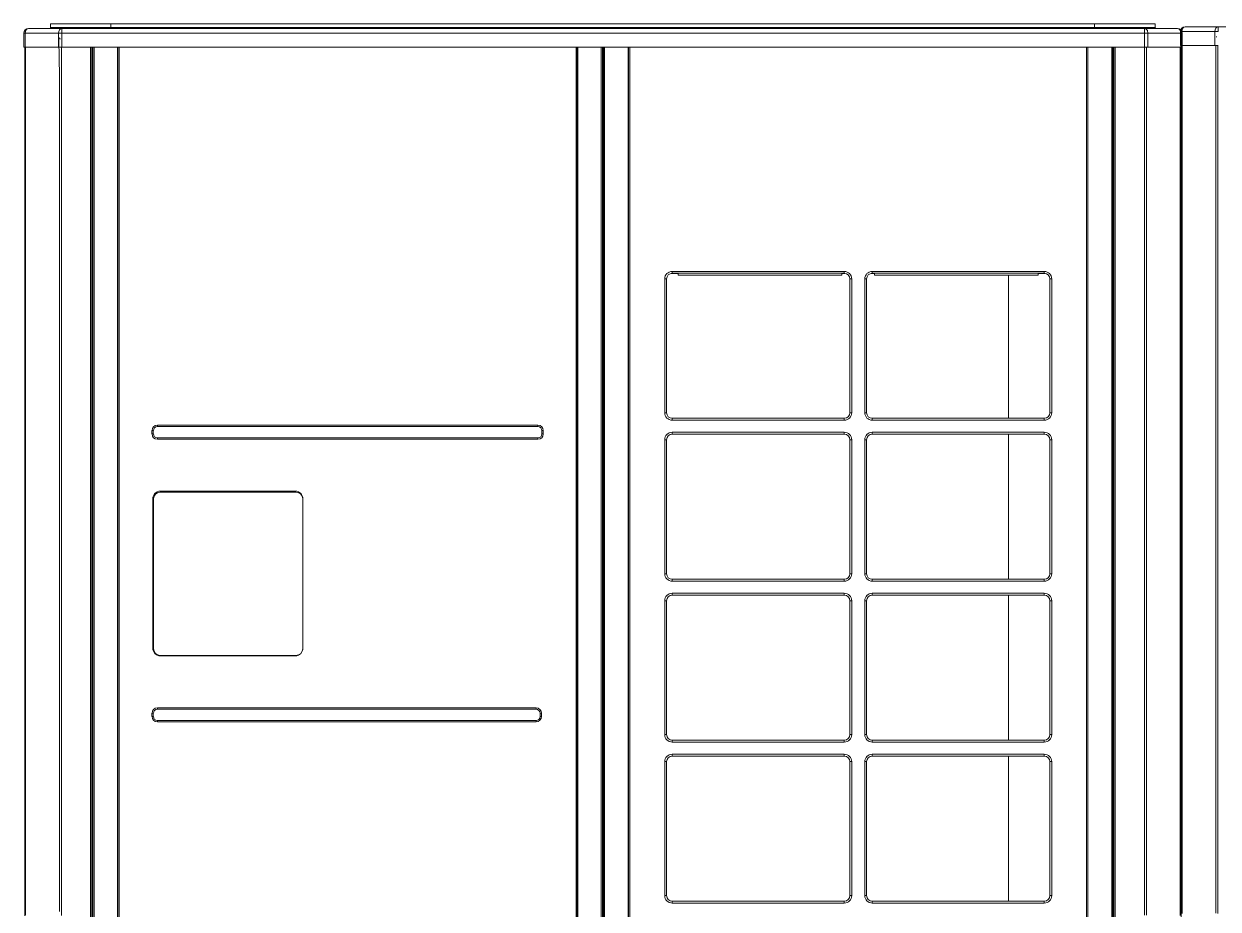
# Model space of a CAD drawing. Header units: millimetres. Extents: x 10547 to 11305, y 9897 to 10391.
# Drawn here: x 10941.27 to 10950.81, y 10156.05 to 10163.13 of the extents above; entities that cross this region are included whole.
import ezdxf

# ---------------------------------------------------------------- set-up
doc = ezdxf.new("R2010")
doc.units = ezdxf.units.MM
doc.layers.add('EHP', color=1, linetype='Continuous')
doc.layers.add('LG-AIRCON', color=240, linetype='Continuous')

# ---------------------------------------------------------------- blocks, each defined once
blk = doc.blocks.new('NEWUXA-1')
at = {"layer": 'LG-AIRCON', "color": 0, "linetype": 'Continuous', "lineweight": 13}
for p, q in [((-465.7, 1741.7), (-464.2, 1741.7)), ((-465.7, 1726.7), (-465.7, 1741.7)), ((-465.7, 1741.7), (-465.7, 1741.7)), ((-465.7, 1741.7), (-465.7, 1741.1)), ((-428.8, 1741.7), (-464.2, 1741.7)), ((-464.2, 1741.7), (-464.2, 1726.7)), ((-460.7, 1746.7), (-425.2, 1746.7)), ((-460.7, 1746.7), (-460.7, 1746.7)), ((-425.2, 1741.7), (-428.8, 1741.7)), ((-428.8, 1726.7), (-428.8, 1741.7)), ((-425.2, 1746.7), (-425.2, 1741.7)), ((-425.2, 1746.7), (426.3, 1746.7)), ((-465.7, 1729.3), (-465.7, 1726.7)), ((-464.2, 1726.7), (-465.7, 1726.7)), ((-465.7, 1726.7), (-465.7, 1726.7)), ((-464.9, 1726.7), (-464.9, 3.3)), ((-464.2, 1726.7), (-428.8, 1726.7)), ((-425.2, 1726.7), (-428.8, 1726.7))]:
    blk.add_line(p, q, dxfattribs=at)
for points in [[(-427.2, 1736), (-427.2, 1736), (-427.2, 1736), (-427.2, 1736), (-427.2, 1736), (-427.2, 1736), (-427.2, 1736), (-427.2, 1736), (-427.1, 1736), (-427.1, 1736), (-427.1, 1736), (-427.1, 1736), (-427.1, 1736), (-427.1, 1736), (-427.1, 1736), (-427.1, 1736), (-427, 1736), (-427, 1736), (-427, 1736), (-427, 1735.9), (-427, 1735.9), (-427, 1735.9), (-427, 1735.9), (-426.9, 1735.9), (-426.9, 1735.9), (-426.9, 1735.9), (-426.9, 1735.9), (-426.9, 1735.9), (-426.9, 1735.9), (-426.9, 1735.9), (-426.8, 1735.9), (-426.8, 1735.9), (-426.8, 1735.9), (-426.8, 1735.9), (-426.8, 1735.9), (-426.8, 1735.9), (-426.8, 1735.9), (-426.7, 1735.9), (-426.7, 1735.9), (-426.7, 1735.9), (-426.7, 1735.9), (-426.7, 1735.9), (-426.7, 1735.9), (-426.7, 1735.9), (-426.6, 1735.9), (-426.6, 1735.9), (-426.6, 1735.9), (-426.6, 1735.9), (-426.6, 1735.9), (-426.6, 1735.9), (-426.6, 1735.9)], [(-464.9, 796), (-464.9, 830.5), (-464.9, 864.9), (-464.9, 899.4), (-464.9, 933.8), (-464.9, 968.3), (-464.9, 1002.8), (-464.9, 1037.2), (-464.9, 1071.7), (-464.9, 1106.2), (-464.9, 1140.6), (-464.9, 1175.1), (-464.9, 1209.6), (-464.9, 1244), (-464.9, 1278.5), (-464.9, 1313), (-464.9, 1347.4), (-464.9, 1381.9), (-464.9, 1416.4), (-464.9, 1450.8), (-464.9, 1485.3), (-464.9, 1519.7), (-464.9, 1554.2), (-464.9, 1588.7), (-464.9, 1623.1), (-464.9, 1657.6), (-464.9, 1692.1), (-464.9, 1726.7)], [(-464, 1726.5), (-464, 1692.3), (-464, 1657.8), (-464, 1623.3), (-464, 1588.9), (-464, 1554.4), (-464, 1519.9), (-464, 1485.5), (-464, 1451), (-464, 1416.5), (-464, 1382.1), (-464, 1347.6), (-464, 1313.1), (-464, 1278.7), (-464, 1244.2), (-464, 1209.7), (-464, 1175.3), (-464, 1140.8), (-464, 1106.3), (-464, 1071.8), (-464, 1037.4), (-464, 1002.9), (-464, 968.4), (-464, 934), (-464, 899.5), (-464, 865), (-464, 830.6), (-464, 796.1)], [(-427.7, 796.4), (-427.7, 830.9), (-427.7, 865.4), (-427.7, 899.8), (-427.7, 934.3), (-427.7, 968.8), (-427.7, 1003.3), (-427.7, 1037.8), (-427.7, 1072.2), (-427.7, 1106.7), (-427.7, 1141.2), (-427.7, 1175.7), (-427.7, 1210.2), (-427.7, 1244.7), (-427.7, 1279.1), (-427.7, 1313.6), (-427.7, 1348.1), (-427.7, 1382.6), (-427.7, 1417.1), (-427.7, 1451.6), (-427.7, 1486), (-427.7, 1520.5), (-427.7, 1555), (-427.7, 1589.5), (-427.7, 1624), (-427.7, 1658.4), (-427.7, 1687.6), (-427.8, 1727.2)], [(-425.5, 1726.7), (-425.6, 1692.3), (-425.6, 1657.8), (-425.6, 1623.4), (-425.6, 1588.9), (-425.6, 1554.4), (-425.6, 1520), (-425.6, 1485.5), (-425.6, 1451), (-425.6, 1416.6), (-425.6, 1382.1), (-425.6, 1347.6), (-425.6, 1313.1), (-425.6, 1278.7), (-425.6, 1244.2), (-425.6, 1209.7), (-425.6, 1175.3), (-425.6, 1140.8), (-425.6, 1106.3), (-425.6, 1071.9), (-425.6, 1037.4), (-425.6, 1002.9), (-425.6, 968.4), (-425.6, 934), (-425.6, 899.5), (-425.6, 865), (-425.6, 830.6), (-425.6, 796.1)]]:
    blk.add_lwpolyline(points, dxfattribs=at)
blk.add_arc((-460.7, 1741.7), 5, 90, 180, dxfattribs=at)
blk.add_arc((-460.7, 1741.7), 5, 90, 180, dxfattribs=at)
for centre in [(-460.7, 1741.7), (-425.2, 1741.7)]:
    blk.add_ellipse(centre, major_axis=(0, -5), ratio=0.707107, start_param=3.141593, end_param=4.712389, dxfattribs=at)
blk = doc.blocks.new('NEWUXB-1')
at = {"layer": 'LG-AIRCON', "color": 0, "linetype": 'Continuous', "lineweight": 13}
for p, q in [((-615.9, 1744.9), (-580.2, 1744.9)), ((-592.5, 1749.9), (-592.5, 1745.9)), ((-527.5, 1749.9), (-592.5, 1749.9)), ((-592.5, 1745.9), (-527.5, 1745.9)), ((-580.2, 1744.9), (580.9, 1744.9)), ((-580.2, 1739.9), (-580.2, 1744.9)), ((-543.7, 1745), (-543.7, 1744.9)), ((-543, 1745.7), (-539.5, 1745.7)), ((-541.3, 1745), (-541.3, 1744.9)), ((-539.5, 1744.9), (-539.5, 1745.7)), ((-539.5, 1745.7), (-539.5, 1745.7)), ((-538.5, 1745.7), (-538.5, 1744.9)), ((-538.5, 1745.7), (-538.5, 1745.7)), ((-535.1, 1745.7), (-538.5, 1745.7)), ((-536.7, 1745), (-536.7, 1744.9)), ((-534.4, 1745), (-534.4, 1744.9)), ((-534, 1745.9), (-534, 1745.9)), ((-527.5, 1749.9), (-527.5, 1745.9)), ((527.2, 1749.9), (-527.5, 1749.9)), ((-527.5, 1745.9), (527.2, 1745.9)), ((-4.5, 1745), (-4.5, 1744.9)), ((-3.8, 1745.7), (-0.4, 1745.7)), ((-2.2, 1745), (-2.2, 1744.9)), ((-0.4, 1744.9), (-0.4, 1745.7)), ((-0.4, 1745.7), (-0.4, 1745.7)), ((0.6, 1745.7), (0.6, 1744.9)), ((0.6, 1745.7), (0.6, 1745.7)), ((4, 1745.7), (0.6, 1745.7)), ((2.4, 1745), (2.4, 1744.9)), ((4.7, 1745), (4.7, 1744.9)), ((527.2, 1749.9), (527.2, 1745.9)), ((592.2, 1749.9), (527.2, 1749.9)), ((527.2, 1745.9), (592.2, 1745.9)), ((534.2, 1745.9), (534.2, 1745.9)), ((534.6, 1745), (534.6, 1744.9)), ((535.3, 1745.7), (538.7, 1745.7)), ((536.9, 1745), (536.9, 1744.9)), ((538.7, 1744.9), (538.7, 1745.7)), ((538.7, 1745.7), (538.7, 1745.7)), ((539.7, 1745.7), (539.7, 1744.9)), ((539.7, 1745.7), (539.7, 1745.7)), ((543.2, 1745.7), (539.7, 1745.7)), ((541.5, 1745), (541.5, 1744.9)), ((543.9, 1745), (543.9, 1744.9)), ((580.9, 1739.9), (580.9, 1744.9)), ((580.9, 1744.9), (616.1, 1744.9)), ((592.2, 1749.9), (592.2, 1745.9)), ((-620.9, 1724.9), (-620.9, 1739.9)), ((-620.9, 1739.9), (-619.4, 1739.9)), ((-583.7, 1739.9), (-619.4, 1739.9)), ((-619.4, 1739.9), (-619.4, 1724.9)), ((-583.7, 1724.9), (-583.7, 1739.9)), ((-580.2, 1739.9), (-583.7, 1739.9)), ((-580.2, 1739.9), (-580.2, 1724.9)), ((580.9, 1739.9), (-580.2, 1739.9)), ((584.4, 1739.9), (580.9, 1739.9)), ((580.9, 1724.9), (580.9, 1739.9)), ((619.6, 1739.9), (584.4, 1739.9)), ((584.4, 1739.9), (584.4, 1724.9)), ((621.1, 1739.9), (619.6, 1739.9)), ((619.6, 1724.9), (619.6, 1739.9)), ((621.1, 1739.9), (621.1, 1724.9)), ((-619.4, 1724.9), (-620.9, 1724.9)), ((-619.4, 1724.9), (-583.7, 1724.9)), ((-580.2, 1724.9), (-583.7, 1724.9)), ((-580.2, 1724.9), (580.9, 1724.9)), ((-549.5, 1.1), (-549.5, 1724.9)), ((-548, 1724.9), (-548, 1.6)), ((-547.5, 1724.9), (-547.5, 1647.1)), ((-547, 93.3), (-547, 1724.9)), ((-545.7, 1724.9), (-545.7, 93.3)), ((-520.5, 93.3), (-520.5, 1724.9)), ((-520, 93.3), (-520, 1724.9)), ((-518.7, 1724.9), (-518.7, 93.3)), ((-28.8, 93.3), (-28.8, 1724.9)), ((-27.5, 1724.9), (-27.5, 93.3)), ((-27, 1724.9), (-27, 93.3)), ((-1.8, 93.3), (-1.8, 1724.9)), ((-0.5, 1724.9), (-0.5, 93.3)), ((0, 1507), (0, 1724.9)), ((0.5, 93), (0.5, 1724.9)), ((1.8, 1724.9), (1.8, 93)), ((27, 93), (27, 1724.9)), ((27.5, 93), (27.5, 1724.9)), ((28.8, 1724.9), (28.8, 93)), ((518.7, 93), (518.7, 1724.9)), ((520, 1724.9), (520, 93)), ((545.7, 93), (545.7, 1724.9)), ((547, 1724.9), (547, 93)), ((547.5, 1647.6), (547.5, 1724.9)), ((548, 1.6), (548, 1724.9)), ((549.5, 1724.9), (549.5, 1.6)), ((584.4, 1724.9), (580.9, 1724.9)), ((584.4, 1724.9), (619.6, 1724.9)), ((621.1, 1724.9), (619.6, 1724.9)), ((621, 1724.9), (621, 1485.5)), ((-548, 1647.1), (-547.5, 1647.1)), ((-547, 1647.1), (-547.5, 1647.1)), ((547, 1647.6), (547.5, 1647.6)), ((548, 1647.6), (547.5, 1647.6)), ((-548, 1617.1), (-547.5, 1617.1)), ((-547.5, 1617.1), (-547, 1617.1)), ((-547.5, 1617.1), (-547.5, 1463.1)), ((547.5, 1617.6), (547, 1617.6)), ((547.5, 1617.6), (548, 1617.6)), ((547.5, 1463.6), (547.5, 1617.6)), ((66.3, 1333), (66.3, 1476.5)), ((68.3, 1476.5), (66.3, 1476.5)), ((68.3, 1333), (68.3, 1476.5)), ((80.8, 1482.4), (73.5, 1482.4)), ((74.3, 1484.5), (258.8, 1484.5)), ((74.3, 1484.5), (74.3, 1482.5)), ((74.3, 1482.5), (80.8, 1482.5)), ((256.3, 1482.5), (80.8, 1482.5)), ((80.8, 1482.5), (80.8, 1480.6)), ((80.8, 1480.6), (256.3, 1480.6)), ((259.5, 1482.4), (256.2, 1482.4)), ((256.3, 1482.5), (258.8, 1482.5)), ((256.3, 1482.5), (256.3, 1480.6)), ((258.8, 1484.5), (258.8, 1482.5)), ((266.8, 1476.5), (264.8, 1476.5)), ((264.8, 1476.5), (264.8, 1333)), ((266.8, 1476.5), (266.8, 1333)), ((280.8, 1333), (280.8, 1476.5)), ((282.8, 1476.5), (280.8, 1476.5)), ((282.8, 1333), (282.8, 1476.5)), ((291.2, 1482.4), (288, 1482.4)), ((288.8, 1484.5), (473.3, 1484.5)), ((288.8, 1484.5), (288.8, 1482.5)), ((288.8, 1482.5), (291.2, 1482.5)), ((466.8, 1482.5), (291.2, 1482.5)), ((291.2, 1482.5), (291.2, 1480.6)), ((291.2, 1480.6), (466.8, 1480.6)), ((434.8, 1480.6), (434.8, 1326.9)), ((466.8, 1482.5), (473.3, 1482.5)), ((466.8, 1482.5), (466.8, 1480.6)), ((474, 1482.4), (466.8, 1482.4)), ((466.8, 1482.4), (474.3, 1482.4)), ((473.3, 1484.5), (473.3, 1482.5)), ((481.3, 1476.5), (479.3, 1476.5)), ((479.3, 1476.5), (479.3, 1333)), ((481.3, 1476.5), (481.3, 1333)), ((-547.5, 1432.1), (-547.5, 412.1)), ((547.5, 293.6), (547.5, 1432.6)), ((68.3, 1333), (66.3, 1333)), ((266.8, 1333), (264.8, 1333)), ((282.8, 1333), (280.8, 1333)), ((481.3, 1333), (479.3, 1333)), ((-477.7, 1319.6), (-69.7, 1319.6)), ((-477.7, 1318.1), (-477.7, 1319.6)), ((-69.7, 1318.1), (-69.7, 1319.6)), ((74.3, 1327), (74.3, 1325)), ((258.8, 1327), (74.3, 1327)), ((258.8, 1325), (74.3, 1325)), ((258.8, 1327), (258.8, 1325)), ((288.8, 1327), (288.8, 1325)), ((473.3, 1327), (288.8, 1327)), ((473.3, 1325), (288.8, 1325)), ((473.3, 1327), (473.3, 1325)), ((-483.6, 1310.3), (-483.6, 1313.8)), ((-483.6, 1313.8), (-482.1, 1313.8)), ((-483.6, 1310.3), (-482.1, 1310.3)), ((-482.1, 1313.8), (-482.1, 1310.3)), ((-69.7, 1318.1), (-477.7, 1318.1)), ((-65.4, 1313.8), (-63.9, 1313.8)), ((-65.4, 1310.3), (-65.4, 1313.8)), ((-65.4, 1310.3), (-63.9, 1310.3)), ((-63.9, 1313.8), (-63.9, 1310.3)), ((74.3, 1312), (258.8, 1312)), ((74.3, 1312), (74.3, 1310)), ((74.3, 1310), (258.8, 1310)), ((258.8, 1312), (258.8, 1310)), ((288.8, 1312), (473.3, 1312)), ((288.8, 1312), (288.8, 1310)), ((288.8, 1310), (473.3, 1310)), ((434.8, 1309.9), (434.8, 1154.4)), ((473.3, 1312), (473.3, 1310)), ((-477.7, 1306), (-69.7, 1306)), ((-477.7, 1304.5), (-477.7, 1306)), ((-69.7, 1304.5), (-477.7, 1304.5)), ((-69.7, 1304.5), (-69.7, 1306)), ((66.3, 1160.4), (66.3, 1304)), ((68.3, 1304), (66.3, 1304)), ((68.3, 1160.4), (68.3, 1304)), ((266.8, 1304), (264.8, 1304)), ((264.8, 1304), (264.8, 1160.4)), ((266.8, 1304), (266.8, 1160.4)), ((280.8, 1160.4), (280.8, 1304)), ((282.8, 1304), (280.8, 1304)), ((282.8, 1160.4), (282.8, 1304)), ((481.3, 1304), (479.3, 1304)), ((479.3, 1304), (479.3, 1160.4)), ((481.3, 1304), (481.3, 1160.4)), ((-329.7, 1248.9), (-474.7, 1248.9)), ((-474.7, 1247.8), (-329.1, 1247.8)), ((-455.4, 1248.3), (-455.4, 1248.9)), ((-455.4, 1247.8), (-455.4, 1248.3)), ((-455.4, 1248.3), (-348.4, 1248.3)), ((-348.4, 1248.3), (-348.4, 1248.9)), ((-348.4, 1248.3), (-348.4, 1247.8)), ((-482.7, 1240.9), (-482.7, 1080.3)), ((-481.9, 1234.4), (-482.7, 1235.2)), ((-481.9, 1080), (-481.9, 1240.6)), ((-321.9, 1240.6), (-321.9, 1080)), ((-321.7, 1239.2), (-321.9, 1239.2)), ((-321.7, 1235.2), (-321.9, 1235)), ((-321.7, 1080.3), (-321.7, 1240.9)), ((68.3, 1160.4), (66.3, 1160.4)), ((74.3, 1154.4), (74.3, 1152.4)), ((258.8, 1154.4), (74.3, 1154.4)), ((258.8, 1154.4), (258.8, 1152.4)), ((266.8, 1160.4), (264.8, 1160.4)), ((282.8, 1160.4), (280.8, 1160.4)), ((288.8, 1154.4), (288.8, 1152.4)), ((473.3, 1154.4), (288.8, 1154.4)), ((473.3, 1154.4), (473.3, 1152.4)), ((481.3, 1160.4), (479.3, 1160.4)), ((258.8, 1152.4), (74.3, 1152.4)), ((473.3, 1152.4), (288.8, 1152.4)), ((66.3, 987.9), (66.3, 1131.4)), ((68.3, 1131.4), (66.3, 1131.4)), ((68.3, 987.9), (68.3, 1131.4)), ((74.3, 1139.4), (258.8, 1139.4)), ((74.3, 1139.4), (74.3, 1137.4)), ((74.3, 1137.4), (258.8, 1137.4)), ((258.8, 1139.4), (258.8, 1137.4)), ((266.8, 1131.4), (264.8, 1131.4)), ((264.8, 1131.4), (264.8, 987.9)), ((266.8, 1131.4), (266.8, 987.9)), ((280.8, 987.9), (280.8, 1131.4)), ((282.8, 1131.4), (280.8, 1131.4)), ((282.8, 987.9), (282.8, 1131.4)), ((288.8, 1139.4), (473.3, 1139.4)), ((288.8, 1139.4), (288.8, 1137.4)), ((288.8, 1137.4), (473.3, 1137.4)), ((434.8, 1137.4), (434.8, 981.8)), ((473.3, 1139.4), (473.3, 1137.4)), ((481.3, 1131.4), (479.3, 1131.4)), ((479.3, 1131.4), (479.3, 987.9)), ((481.3, 1131.4), (481.3, 987.9)), ((-329.1, 1072.8), (-474.7, 1072.8)), ((-474.7, 1072.3), (-329.7, 1072.3)), ((-477.7, 1016.6), (-71.7, 1016.6)), ((-477.7, 1015.1), (-477.7, 1016.6)), ((-71.7, 1015.1), (-477.7, 1015.1)), ((-71.7, 1015.1), (-71.7, 1016.6)), ((-483.6, 1007.3), (-483.6, 1010.8)), ((-483.6, 1010.8), (-482.1, 1010.8)), ((-483.6, 1007.3), (-482.1, 1007.3)), ((-482.1, 1010.8), (-482.1, 1007.3)), ((-477.7, 1001.5), (-477.7, 1003)), ((-477.7, 1003), (-71.7, 1003)), ((-71.7, 1001.5), (-477.7, 1001.5)), ((-71.7, 1001.5), (-71.7, 1003)), ((-67.4, 1010.8), (-65.9, 1010.8)), ((-67.4, 1007.3), (-67.4, 1010.8)), ((-67.4, 1007.3), (-65.9, 1007.3)), ((-65.9, 1010.8), (-65.9, 1007.3)), ((68.3, 987.9), (66.3, 987.9)), ((266.8, 987.9), (264.8, 987.9)), ((282.8, 987.9), (280.8, 987.9)), ((481.3, 987.9), (479.3, 987.9)), ((258.8, 981.9), (74.3, 981.9)), ((74.3, 981.9), (74.3, 979.9)), ((258.8, 979.9), (74.3, 979.9)), ((258.8, 981.9), (258.8, 979.9)), ((473.3, 981.9), (288.8, 981.9)), ((288.8, 981.9), (288.8, 979.9)), ((473.3, 979.9), (288.8, 979.9)), ((473.3, 981.9), (473.3, 979.9)), ((74.3, 966.9), (258.8, 966.9)), ((74.3, 966.9), (74.3, 964.9)), ((74.3, 964.9), (258.8, 964.9)), ((258.8, 966.9), (258.8, 964.9)), ((288.8, 966.9), (473.3, 966.9)), ((288.8, 966.9), (288.8, 964.9)), ((288.8, 964.9), (473.3, 964.9)), ((434.8, 964.8), (434.8, 809.3)), ((473.3, 966.9), (473.3, 964.9)), ((66.3, 815.3), (66.3, 958.9)), ((68.3, 958.9), (66.3, 958.9)), ((68.3, 815.3), (68.3, 958.9)), ((266.8, 958.9), (264.8, 958.9)), ((264.8, 958.9), (264.8, 815.3)), ((266.8, 958.9), (266.8, 815.3)), ((280.8, 815.3), (280.8, 958.9)), ((282.8, 958.9), (280.8, 958.9)), ((282.8, 815.3), (282.8, 958.9)), ((481.3, 958.9), (479.3, 958.9)), ((479.3, 958.9), (479.3, 815.3)), ((481.3, 958.9), (481.3, 815.3)), ((68.3, 815.3), (66.3, 815.3)), ((74.3, 809.3), (74.3, 807.3)), ((258.8, 809.3), (74.3, 809.3)), ((258.8, 807.3), (74.3, 807.3)), ((258.8, 809.3), (258.8, 807.3)), ((266.8, 815.3), (264.8, 815.3)), ((282.8, 815.3), (280.8, 815.3)), ((288.8, 809.3), (288.8, 807.3)), ((473.3, 809.3), (288.8, 809.3)), ((473.3, 807.3), (288.8, 807.3)), ((473.3, 809.3), (473.3, 807.3)), ((481.3, 815.3), (479.3, 815.3))]:
    blk.add_line(p, q, dxfattribs=at)
for points in [[(-543.6, 1745.2), (-543.6, 1745.2), (-543.7, 1745.2), (-543.7, 1745.2), (-543.7, 1745.2), (-543.7, 1745.2), (-543.7, 1745.2), (-543.8, 1745.2), (-543.8, 1745.2), (-543.8, 1745.2), (-543.8, 1745.2), (-543.8, 1745.2), (-543.9, 1745.2), (-543.9, 1745.2), (-543.9, 1745.2), (-543.9, 1745.2), (-543.9, 1745.2), (-544, 1745.2), (-544, 1745.2), (-544, 1745.2), (-544, 1745.2), (-544.1, 1745.2), (-544.1, 1745.2), (-544.1, 1745.2), (-544.1, 1745.1), (-544.1, 1745.1), (-544.2, 1745.1), (-544.2, 1745.1), (-544.2, 1745.1), (-544.2, 1745.1), (-544.2, 1745.1), (-544.3, 1745.1), (-544.3, 1745.1), (-544.3, 1745.1), (-544.3, 1745.1), (-544.3, 1745.1), (-544.4, 1745.1), (-544.4, 1745), (-544.4, 1745), (-544.4, 1745), (-544.4, 1745), (-544.5, 1745), (-544.5, 1745), (-544.5, 1745), (-544.5, 1745), (-544.6, 1745), (-544.6, 1745), (-544.6, 1744.9), (-544.6, 1744.9), (-544.6, 1744.9), (-544.7, 1744.9)], [(-543.4, 1745.5), (-543.4, 1745.6), (-543.4, 1745.6), (-543.4, 1745.6), (-543.5, 1745.6), (-543.5, 1745.6), (-543.5, 1745.6), (-543.5, 1745.6), (-543.5, 1745.6), (-543.5, 1745.6), (-543.6, 1745.7), (-543.6, 1745.7), (-543.6, 1745.7), (-543.6, 1745.7), (-543.6, 1745.7), (-543.7, 1745.7), (-543.7, 1745.7), (-543.7, 1745.7), (-543.7, 1745.7), (-543.7, 1745.7), (-543.7, 1745.7), (-543.8, 1745.7), (-543.8, 1745.8), (-543.8, 1745.8), (-543.8, 1745.8), (-543.8, 1745.8), (-543.9, 1745.8), (-543.9, 1745.8), (-543.9, 1745.8), (-543.9, 1745.8), (-543.9, 1745.8), (-543.9, 1745.8), (-544, 1745.8), (-544, 1745.8), (-544, 1745.8), (-544, 1745.8), (-544, 1745.8), (-544.1, 1745.8), (-544.1, 1745.8), (-544.1, 1745.8), (-544.1, 1745.8), (-544.1, 1745.8), (-544.2, 1745.8), (-544.2, 1745.8), (-544.2, 1745.8), (-544.2, 1745.8), (-544.2, 1745.8), (-544.2, 1745.8), (-544.3, 1745.8), (-544.3, 1745.8), (-544.3, 1745.8)], [(-543.7, 1745), (-543.7, 1745.1), (-543.6, 1745.2), (-543.6, 1745.3), (-543.6, 1745.4), (-543.5, 1745.4), (-543.5, 1745.5), (-543.4, 1745.5), (-543.4, 1745.5), (-543.3, 1745.6), (-543.3, 1745.6), (-543.2, 1745.6), (-543.2, 1745.6), (-543.1, 1745.6), (-543.1, 1745.7), (-543, 1745.7), (-543, 1745.7), (-542.9, 1745.7), (-542.9, 1745.7), (-542.8, 1745.7), (-542.8, 1745.7), (-542.7, 1745.7), (-542.7, 1745.7), (-542.6, 1745.7), (-542.6, 1745.7), (-542.5, 1745.7), (-542.5, 1745.7), (-542.4, 1745.7), (-542.3, 1745.7), (-542.3, 1745.7), (-542.2, 1745.7), (-542.2, 1745.7), (-542.1, 1745.7), (-542.1, 1745.7), (-542, 1745.7), (-542, 1745.7), (-541.9, 1745.7), (-541.9, 1745.6), (-541.8, 1745.6), (-541.8, 1745.6), (-541.7, 1745.6), (-541.7, 1745.6), (-541.6, 1745.5), (-541.6, 1745.5), (-541.5, 1745.5), (-541.5, 1745.4), (-541.4, 1745.4), (-541.4, 1745.3), (-541.4, 1745.2), (-541.4, 1745.1), (-541.3, 1745)], [(-541.3, 1745), (-541.3, 1745), (-541.3, 1745.1), (-541.3, 1745.1), (-541.3, 1745.2), (-541.3, 1745.2), (-541.3, 1745.2), (-541.2, 1745.3), (-541.2, 1745.3), (-541.2, 1745.3), (-541.1, 1745.4), (-541.1, 1745.4), (-541.1, 1745.4), (-541, 1745.4), (-541, 1745.4), (-541, 1745.5), (-540.9, 1745.5), (-540.9, 1745.5), (-540.9, 1745.5), (-540.8, 1745.5), (-540.8, 1745.5), (-540.7, 1745.6), (-540.7, 1745.6), (-540.7, 1745.6), (-540.6, 1745.6), (-540.6, 1745.6), (-540.5, 1745.6), (-540.5, 1745.6), (-540.4, 1745.6), (-540.4, 1745.6), (-540.4, 1745.6), (-540.3, 1745.6), (-540.3, 1745.6), (-540.2, 1745.7), (-540.2, 1745.7), (-540.2, 1745.7), (-540.1, 1745.7), (-540.1, 1745.7), (-540, 1745.7), (-540, 1745.7), (-540, 1745.7), (-539.9, 1745.7), (-539.9, 1745.7), (-539.8, 1745.7), (-539.8, 1745.7), (-539.7, 1745.7), (-539.7, 1745.7), (-539.7, 1745.7), (-539.6, 1745.7), (-539.6, 1745.7), (-539.5, 1745.7)], [(-538.5, 1745.7), (-538.5, 1745.7), (-538.5, 1745.7), (-538.4, 1745.7), (-538.4, 1745.7), (-538.3, 1745.7), (-538.3, 1745.7), (-538.2, 1745.7), (-538.2, 1745.7), (-538.2, 1745.7), (-538.1, 1745.7), (-538.1, 1745.7), (-538, 1745.7), (-538, 1745.7), (-538, 1745.7), (-537.9, 1745.7), (-537.9, 1745.7), (-537.8, 1745.7), (-537.8, 1745.6), (-537.7, 1745.6), (-537.7, 1745.6), (-537.7, 1745.6), (-537.6, 1745.6), (-537.6, 1745.6), (-537.5, 1745.6), (-537.5, 1745.6), (-537.5, 1745.6), (-537.4, 1745.6), (-537.4, 1745.6), (-537.3, 1745.6), (-537.3, 1745.5), (-537.3, 1745.5), (-537.2, 1745.5), (-537.2, 1745.5), (-537.1, 1745.5), (-537.1, 1745.5), (-537.1, 1745.4), (-537, 1745.4), (-537, 1745.4), (-537, 1745.4), (-536.9, 1745.4), (-536.9, 1745.3), (-536.9, 1745.3), (-536.8, 1745.3), (-536.8, 1745.2), (-536.8, 1745.2), (-536.8, 1745.2), (-536.8, 1745.1), (-536.7, 1745.1), (-536.7, 1745), (-536.7, 1745)], [(-536.7, 1745), (-536.7, 1745.1), (-536.7, 1745.2), (-536.7, 1745.3), (-536.6, 1745.4), (-536.6, 1745.4), (-536.5, 1745.5), (-536.5, 1745.5), (-536.4, 1745.5), (-536.4, 1745.6), (-536.3, 1745.6), (-536.3, 1745.6), (-536.2, 1745.6), (-536.2, 1745.6), (-536.1, 1745.7), (-536.1, 1745.7), (-536, 1745.7), (-536, 1745.7), (-535.9, 1745.7), (-535.9, 1745.7), (-535.8, 1745.7), (-535.8, 1745.7), (-535.7, 1745.7), (-535.7, 1745.7), (-535.6, 1745.7), (-535.6, 1745.7), (-535.5, 1745.7), (-535.5, 1745.7), (-535.4, 1745.7), (-535.4, 1745.7), (-535.3, 1745.7), (-535.3, 1745.7), (-535.2, 1745.7), (-535.2, 1745.7), (-535.1, 1745.7), (-535.1, 1745.7), (-535, 1745.7), (-535, 1745.6), (-534.9, 1745.6), (-534.9, 1745.6), (-534.8, 1745.6), (-534.8, 1745.6), (-534.7, 1745.5), (-534.7, 1745.5), (-534.6, 1745.5), (-534.6, 1745.4), (-534.5, 1745.4), (-534.5, 1745.3), (-534.4, 1745.2), (-534.4, 1745.1), (-534.4, 1745)], [(-534, 1745.9), (-534.1, 1745.9), (-534.1, 1745.9), (-534.1, 1745.9), (-534.1, 1745.9), (-534.1, 1745.9), (-534.2, 1745.9), (-534.2, 1745.9), (-534.2, 1745.9), (-534.2, 1745.9), (-534.2, 1745.9), (-534.3, 1745.9), (-534.3, 1745.9), (-534.3, 1745.9), (-534.3, 1745.9), (-534.3, 1745.9), (-534.3, 1745.9), (-534.4, 1745.9), (-534.4, 1745.9), (-534.4, 1745.9), (-534.4, 1745.9), (-534.4, 1745.9), (-534.5, 1745.9), (-534.5, 1745.9), (-534.5, 1745.8), (-534.5, 1745.8), (-534.5, 1745.8), (-534.5, 1745.8), (-534.6, 1745.8), (-534.6, 1745.8), (-534.6, 1745.8), (-534.6, 1745.8), (-534.6, 1745.8), (-534.7, 1745.8), (-534.7, 1745.8), (-534.7, 1745.8), (-534.7, 1745.8), (-534.7, 1745.8), (-534.7, 1745.8), (-534.8, 1745.8), (-534.8, 1745.8), (-534.8, 1745.8), (-534.8, 1745.7), (-534.8, 1745.7), (-534.8, 1745.7), (-534.9, 1745.7), (-534.9, 1745.7), (-534.9, 1745.7), (-534.9, 1745.7), (-534.9, 1745.7), (-534.9, 1745.7)], [(-4.5, 1745), (-4.5, 1745.1), (-4.5, 1745.2), (-4.5, 1745.3), (-4.4, 1745.4), (-4.4, 1745.4), (-4.3, 1745.5), (-4.3, 1745.5), (-4.2, 1745.5), (-4.2, 1745.6), (-4.1, 1745.6), (-4.1, 1745.6), (-4, 1745.6), (-4, 1745.6), (-3.9, 1745.7), (-3.9, 1745.7), (-3.8, 1745.7), (-3.8, 1745.7), (-3.7, 1745.7), (-3.7, 1745.7), (-3.6, 1745.7), (-3.6, 1745.7), (-3.5, 1745.7), (-3.5, 1745.7), (-3.4, 1745.7), (-3.4, 1745.7), (-3.3, 1745.7), (-3.3, 1745.7), (-3.2, 1745.7), (-3.2, 1745.7), (-3.1, 1745.7), (-3.1, 1745.7), (-3, 1745.7), (-3, 1745.7), (-2.9, 1745.7), (-2.8, 1745.7), (-2.8, 1745.7), (-2.7, 1745.6), (-2.7, 1745.6), (-2.6, 1745.6), (-2.6, 1745.6), (-2.5, 1745.6), (-2.5, 1745.5), (-2.4, 1745.5), (-2.4, 1745.5), (-2.4, 1745.4), (-2.3, 1745.4), (-2.3, 1745.3), (-2.2, 1745.2), (-2.2, 1745.1), (-2.2, 1745)], [(-2.2, 1745), (-2.2, 1745), (-2.2, 1745.1), (-2.2, 1745.1), (-2.2, 1745.2), (-2.2, 1745.2), (-2.1, 1745.2), (-2.1, 1745.3), (-2.1, 1745.3), (-2, 1745.3), (-2, 1745.4), (-2, 1745.4), (-1.9, 1745.4), (-1.9, 1745.4), (-1.9, 1745.4), (-1.8, 1745.5), (-1.8, 1745.5), (-1.8, 1745.5), (-1.7, 1745.5), (-1.7, 1745.5), (-1.6, 1745.5), (-1.6, 1745.6), (-1.6, 1745.6), (-1.5, 1745.6), (-1.5, 1745.6), (-1.4, 1745.6), (-1.4, 1745.6), (-1.4, 1745.6), (-1.3, 1745.6), (-1.3, 1745.6), (-1.2, 1745.6), (-1.2, 1745.6), (-1.1, 1745.6), (-1.1, 1745.7), (-1.1, 1745.7), (-1, 1745.7), (-1, 1745.7), (-0.9, 1745.7), (-0.9, 1745.7), (-0.9, 1745.7), (-0.8, 1745.7), (-0.8, 1745.7), (-0.7, 1745.7), (-0.7, 1745.7), (-0.7, 1745.7), (-0.6, 1745.7), (-0.6, 1745.7), (-0.5, 1745.7), (-0.5, 1745.7), (-0.4, 1745.7), (-0.4, 1745.7)], [(0.6, 1745.7), (0.6, 1745.7), (0.7, 1745.7), (0.7, 1745.7), (0.8, 1745.7), (0.8, 1745.7), (0.8, 1745.7), (0.9, 1745.7), (0.9, 1745.7), (1, 1745.7), (1, 1745.7), (1.1, 1745.7), (1.1, 1745.7), (1.1, 1745.7), (1.2, 1745.7), (1.2, 1745.7), (1.3, 1745.7), (1.3, 1745.7), (1.3, 1745.6), (1.4, 1745.6), (1.4, 1745.6), (1.5, 1745.6), (1.5, 1745.6), (1.6, 1745.6), (1.6, 1745.6), (1.6, 1745.6), (1.7, 1745.6), (1.7, 1745.6), (1.8, 1745.6), (1.8, 1745.6), (1.8, 1745.5), (1.9, 1745.5), (1.9, 1745.5), (2, 1745.5), (2, 1745.5), (2, 1745.5), (2.1, 1745.4), (2.1, 1745.4), (2.1, 1745.4), (2.2, 1745.4), (2.2, 1745.4), (2.2, 1745.3), (2.3, 1745.3), (2.3, 1745.3), (2.3, 1745.2), (2.3, 1745.2), (2.4, 1745.2), (2.4, 1745.1), (2.4, 1745.1), (2.4, 1745), (2.4, 1745)], [(2.4, 1745), (2.4, 1745.1), (2.4, 1745.2), (2.5, 1745.3), (2.5, 1745.4), (2.5, 1745.4), (2.6, 1745.5), (2.6, 1745.5), (2.7, 1745.5), (2.7, 1745.6), (2.8, 1745.6), (2.8, 1745.6), (2.9, 1745.6), (2.9, 1745.6), (3, 1745.7), (3, 1745.7), (3.1, 1745.7), (3.1, 1745.7), (3.2, 1745.7), (3.3, 1745.7), (3.3, 1745.7), (3.4, 1745.7), (3.4, 1745.7), (3.5, 1745.7), (3.5, 1745.7), (3.6, 1745.7), (3.6, 1745.7), (3.7, 1745.7), (3.7, 1745.7), (3.8, 1745.7), (3.8, 1745.7), (3.9, 1745.7), (3.9, 1745.7), (4, 1745.7), (4, 1745.7), (4.1, 1745.7), (4.1, 1745.7), (4.2, 1745.6), (4.2, 1745.6), (4.3, 1745.6), (4.3, 1745.6), (4.4, 1745.6), (4.4, 1745.5), (4.5, 1745.5), (4.5, 1745.5), (4.6, 1745.4), (4.6, 1745.4), (4.7, 1745.3), (4.7, 1745.2), (4.7, 1745.1), (4.7, 1745)], [(5.1, 1745.9), (5.1, 1745.9), (5.1, 1745.9), (5, 1745.9), (5, 1745.9), (5, 1745.9), (5, 1745.9), (5, 1745.9), (4.9, 1745.9), (4.9, 1745.9), (4.9, 1745.9), (4.9, 1745.9), (4.9, 1745.9), (4.8, 1745.9), (4.8, 1745.9), (4.8, 1745.9), (4.8, 1745.9), (4.8, 1745.9), (4.7, 1745.9), (4.7, 1745.9), (4.7, 1745.9), (4.7, 1745.9), (4.7, 1745.9), (4.6, 1745.8), (4.6, 1745.8), (4.6, 1745.8), (4.6, 1745.8), (4.6, 1745.8), (4.5, 1745.8), (4.5, 1745.8), (4.5, 1745.8), (4.5, 1745.8), (4.5, 1745.8), (4.5, 1745.8), (4.4, 1745.8), (4.4, 1745.8), (4.4, 1745.8), (4.4, 1745.8), (4.4, 1745.8), (4.3, 1745.8), (4.3, 1745.7), (4.3, 1745.7), (4.3, 1745.7), (4.3, 1745.7), (4.2, 1745.7), (4.2, 1745.7), (4.2, 1745.7), (4.2, 1745.7), (4.2, 1745.7), (4.2, 1745.7), (4.1, 1745.7)], [(535.2, 1745.6), (535.2, 1745.7), (535.2, 1745.7), (535.2, 1745.7), (535.1, 1745.7), (535.1, 1745.7), (535.1, 1745.7), (535.1, 1745.7), (535.1, 1745.7), (535, 1745.7), (535, 1745.7), (535, 1745.7), (535, 1745.8), (535, 1745.8), (535, 1745.8), (534.9, 1745.8), (534.9, 1745.8), (534.9, 1745.8), (534.9, 1745.8), (534.9, 1745.8), (534.8, 1745.8), (534.8, 1745.8), (534.8, 1745.8), (534.8, 1745.8), (534.8, 1745.8), (534.7, 1745.8), (534.7, 1745.8), (534.7, 1745.8), (534.7, 1745.8), (534.7, 1745.9), (534.6, 1745.9), (534.6, 1745.9), (534.6, 1745.9), (534.6, 1745.9), (534.6, 1745.9), (534.5, 1745.9), (534.5, 1745.9), (534.5, 1745.9), (534.5, 1745.9), (534.5, 1745.9), (534.4, 1745.9), (534.4, 1745.9), (534.4, 1745.9), (534.4, 1745.9), (534.4, 1745.9), (534.3, 1745.9), (534.3, 1745.9), (534.3, 1745.9), (534.3, 1745.9), (534.3, 1745.9), (534.2, 1745.9)], [(534.6, 1745), (534.6, 1745.1), (534.6, 1745.2), (534.7, 1745.3), (534.7, 1745.4), (534.8, 1745.4), (534.8, 1745.5), (534.9, 1745.5), (534.9, 1745.5), (535, 1745.6), (535, 1745.6), (535.1, 1745.6), (535.1, 1745.6), (535.2, 1745.6), (535.2, 1745.7), (535.3, 1745.7), (535.3, 1745.7), (535.4, 1745.7), (535.4, 1745.7), (535.5, 1745.7), (535.5, 1745.7), (535.6, 1745.7), (535.6, 1745.7), (535.7, 1745.7), (535.7, 1745.7), (535.8, 1745.7), (535.8, 1745.7), (535.9, 1745.7), (535.9, 1745.7), (536, 1745.7), (536, 1745.7), (536.1, 1745.7), (536.1, 1745.7), (536.2, 1745.7), (536.2, 1745.7), (536.3, 1745.7), (536.3, 1745.7), (536.4, 1745.6), (536.4, 1745.6), (536.5, 1745.6), (536.5, 1745.6), (536.6, 1745.6), (536.6, 1745.5), (536.7, 1745.5), (536.7, 1745.5), (536.8, 1745.4), (536.8, 1745.4), (536.9, 1745.3), (536.9, 1745.2), (536.9, 1745.1), (536.9, 1745)], [(536.9, 1745), (536.9, 1745), (536.9, 1745.1), (537, 1745.1), (537, 1745.2), (537, 1745.2), (537, 1745.2), (537, 1745.3), (537.1, 1745.3), (537.1, 1745.3), (537.1, 1745.4), (537.2, 1745.4), (537.2, 1745.4), (537.2, 1745.4), (537.3, 1745.4), (537.3, 1745.5), (537.3, 1745.5), (537.4, 1745.5), (537.4, 1745.5), (537.5, 1745.5), (537.5, 1745.5), (537.5, 1745.6), (537.6, 1745.6), (537.6, 1745.6), (537.7, 1745.6), (537.7, 1745.6), (537.7, 1745.6), (537.8, 1745.6), (537.8, 1745.6), (537.9, 1745.6), (537.9, 1745.6), (538, 1745.6), (538, 1745.6), (538, 1745.7), (538.1, 1745.7), (538.1, 1745.7), (538.2, 1745.7), (538.2, 1745.7), (538.2, 1745.7), (538.3, 1745.7), (538.3, 1745.7), (538.4, 1745.7), (538.4, 1745.7), (538.4, 1745.7), (538.5, 1745.7), (538.5, 1745.7), (538.6, 1745.7), (538.6, 1745.7), (538.7, 1745.7), (538.7, 1745.7), (538.7, 1745.7)], [(539.7, 1745.7), (539.8, 1745.7), (539.8, 1745.7), (539.9, 1745.7), (539.9, 1745.7), (539.9, 1745.7), (540, 1745.7), (540, 1745.7), (540.1, 1745.7), (540.1, 1745.7), (540.2, 1745.7), (540.2, 1745.7), (540.2, 1745.7), (540.3, 1745.7), (540.3, 1745.7), (540.4, 1745.7), (540.4, 1745.7), (540.4, 1745.7), (540.5, 1745.6), (540.5, 1745.6), (540.6, 1745.6), (540.6, 1745.6), (540.7, 1745.6), (540.7, 1745.6), (540.7, 1745.6), (540.8, 1745.6), (540.8, 1745.6), (540.9, 1745.6), (540.9, 1745.6), (540.9, 1745.6), (541, 1745.5), (541, 1745.5), (541.1, 1745.5), (541.1, 1745.5), (541.1, 1745.5), (541.2, 1745.5), (541.2, 1745.4), (541.2, 1745.4), (541.3, 1745.4), (541.3, 1745.4), (541.4, 1745.4), (541.4, 1745.3), (541.4, 1745.3), (541.4, 1745.3), (541.5, 1745.2), (541.5, 1745.2), (541.5, 1745.2), (541.5, 1745.1), (541.5, 1745.1), (541.5, 1745), (541.5, 1745)], [(541.5, 1745), (541.6, 1745.1), (541.6, 1745.2), (541.6, 1745.3), (541.6, 1745.4), (541.7, 1745.4), (541.7, 1745.5), (541.8, 1745.5), (541.8, 1745.5), (541.9, 1745.6), (541.9, 1745.6), (542, 1745.6), (542, 1745.6), (542.1, 1745.6), (542.1, 1745.7), (542.2, 1745.7), (542.2, 1745.7), (542.3, 1745.7), (542.3, 1745.7), (542.4, 1745.7), (542.4, 1745.7), (542.5, 1745.7), (542.5, 1745.7), (542.6, 1745.7), (542.7, 1745.7), (542.7, 1745.7), (542.8, 1745.7), (542.8, 1745.7), (542.9, 1745.7), (542.9, 1745.7), (543, 1745.7), (543, 1745.7), (543.1, 1745.7), (543.1, 1745.7), (543.2, 1745.7), (543.2, 1745.7), (543.3, 1745.7), (543.3, 1745.6), (543.4, 1745.6), (543.4, 1745.6), (543.5, 1745.6), (543.5, 1745.6), (543.6, 1745.5), (543.6, 1745.5), (543.7, 1745.5), (543.7, 1745.4), (543.8, 1745.4), (543.8, 1745.3), (543.8, 1745.2), (543.9, 1745.1), (543.9, 1745)], [(-583.6, 1735.7), (-583.6, 1735.7), (-583.5, 1735.6), (-583.5, 1735.5), (-583.5, 1735.5), (-583.5, 1735.4), (-583.5, 1735.4), (-583.5, 1735.3), (-583.4, 1735.2), (-583.4, 1735.2), (-583.4, 1735.1), (-583.4, 1735.1), (-583.4, 1735), (-583.3, 1734.9), (-583.3, 1734.9), (-583.3, 1734.8), (-583.2, 1734.8), (-583.2, 1734.7), (-583.2, 1734.7), (-583.2, 1734.6), (-583.1, 1734.6), (-583.1, 1734.5), (-583.1, 1734.5), (-583, 1734.4), (-583, 1734.4), (-583, 1734.3), (-582.9, 1734.3), (-582.9, 1734.2), (-582.8, 1734.2), (-582.8, 1734.1), (-582.7, 1734.1), (-582.7, 1734.1), (-582.7, 1734), (-582.6, 1734), (-582.6, 1734), (-582.5, 1733.9), (-582.5, 1733.9), (-582.4, 1733.9), (-582.4, 1733.8), (-582.3, 1733.8), (-582.2, 1733.8), (-582.2, 1733.8), (-582.1, 1733.8), (-582.1, 1733.7), (-582, 1733.7), (-582, 1733.7), (-581.9, 1733.7), (-581.8, 1733.7), (-581.8, 1733.7), (-581.7, 1733.7), (-581.7, 1733.7)], [(-582.8, 798.2), (-582.8, 832.9), (-582.8, 867.5), (-582.8, 902.2), (-582.8, 936.8), (-582.8, 971.5), (-582.8, 1006.1), (-582.8, 1040.8), (-582.8, 1075.5), (-582.8, 1110.1), (-582.8, 1144.8), (-582.8, 1179.4), (-582.8, 1214.1), (-582.8, 1248.7), (-582.8, 1283.4), (-582.8, 1318.1), (-582.8, 1352.7), (-582.8, 1387.4), (-582.8, 1422), (-582.8, 1456.7), (-582.8, 1491.3), (-582.8, 1526), (-582.8, 1560.7), (-582.8, 1595.3), (-582.8, 1630), (-582.8, 1664.6), (-582.8, 1694), (-583.4, 1733.2)], [(-620, 793.6), (-620, 828.1), (-620, 862.6), (-620, 897), (-620, 931.5), (-620, 965.9), (-620, 1000.4), (-620, 1034.8), (-620, 1069.3), (-620, 1103.8), (-620, 1138.2), (-620, 1172.7), (-620, 1207.1), (-620, 1241.6), (-620, 1276.1), (-620, 1310.5), (-620, 1345), (-620, 1379.4), (-620, 1413.9), (-620, 1448.3), (-620, 1482.8), (-620, 1517.3), (-620, 1551.7), (-620, 1586.2), (-620, 1620.6), (-620, 1655.1), (-620, 1689.6), (-620, 1724.2)], [(-619.1, 1724.9), (-619.1, 1690.6), (-619.1, 1656.2), (-619.1, 1621.7), (-619.1, 1587.2), (-619.1, 1552.7), (-619.1, 1518.2), (-619.1, 1483.8), (-619.1, 1449.3), (-619.1, 1414.8), (-619.1, 1380.3), (-619.1, 1345.8), (-619.1, 1311.4), (-619.1, 1276.9), (-619.1, 1242.4), (-619.1, 1207.9), (-619.1, 1173.4), (-619.1, 1139), (-619.1, 1104.5), (-619.1, 1070), (-619.1, 1035.5), (-619.1, 1001), (-619.1, 966.6), (-619.1, 932.1), (-619.1, 897.6), (-619.1, 863.1), (-619.1, 828.6), (-619.1, 794.2)], [(-580.6, 1724.9), (-580.7, 1690.5), (-580.7, 1656), (-580.7, 1621.6), (-580.7, 1587.1), (-580.7, 1552.6), (-580.7, 1518.1), (-580.7, 1483.6), (-580.7, 1449.2), (-580.7, 1414.7), (-580.7, 1380.2), (-580.7, 1345.7), (-580.7, 1311.3), (-580.7, 1276.8), (-580.7, 1242.3), (-580.7, 1207.8), (-580.7, 1173.3), (-580.7, 1138.9), (-580.7, 1104.4), (-580.7, 1069.9), (-580.7, 1035.4), (-580.7, 1001), (-580.7, 966.5), (-580.7, 932), (-580.7, 897.5), (-580.7, 863), (-580.7, 828.6), (-580.7, 794.1)], [(580.7, 794.3), (580.7, 828.7), (580.7, 863.2), (580.7, 897.6), (580.7, 932.1), (580.7, 966.6), (580.7, 1001), (580.7, 1035.5), (580.7, 1070), (580.7, 1104.4), (580.7, 1138.9), (580.7, 1173.3), (580.7, 1207.8), (580.7, 1242.3), (580.7, 1276.7), (580.7, 1311.2), (580.7, 1345.7), (580.7, 1380.1), (580.7, 1414.6), (580.7, 1449.1), (580.7, 1483.5), (580.7, 1518), (580.7, 1552.4), (580.7, 1586.9), (580.7, 1621.4), (580.7, 1655.8), (580.7, 1690.3), (580.7, 1724.9)], [(582.9, 1724.9), (582.8, 1690.6), (582.8, 1656.2), (582.8, 1621.7), (582.8, 1587.2), (582.8, 1552.8), (582.8, 1518.3), (582.8, 1483.8), (582.8, 1449.4), (582.8, 1414.9), (582.8, 1380.4), (582.8, 1345.9), (582.8, 1311.5), (582.8, 1277), (582.8, 1242.5), (582.8, 1208.1), (582.8, 1173.6), (582.8, 1139.1), (582.8, 1104.6), (582.8, 1070.2), (582.8, 1035.7), (582.8, 1001.2), (582.8, 966.8), (582.8, 932.3), (582.8, 897.8), (582.8, 863.4), (582.8, 828.9), (582.8, 794.4)], [(619.1, 794.1), (619.1, 828.5), (619.1, 863), (619.1, 897.4), (619.1, 931.9), (619.1, 966.3), (619.1, 1000.8), (619.1, 1035.3), (619.1, 1069.7), (619.1, 1104.2), (619.1, 1138.6), (619.1, 1173.1), (619.1, 1207.5), (619.1, 1242), (619.1, 1276.4), (619.1, 1310.9), (619.1, 1345.3), (619.1, 1379.8), (619.1, 1414.3), (619.1, 1448.7), (619.1, 1483.2), (619.1, 1517.6), (619.1, 1552.1), (619.1, 1586.5), (619.1, 1621), (619.1, 1655.4), (619.1, 1685), (619.1, 1724.2)], [(620, 1724.2), (620, 1689.9), (620, 1655.4), (620, 1621), (620, 1586.5), (620, 1552.1), (620, 1517.6), (620, 1483.1), (620, 1448.7), (620, 1414.2), (620, 1379.8), (620, 1345.3), (620, 1310.9), (620, 1276.4), (620, 1242), (620, 1207.5), (620, 1173.1), (620, 1138.6), (620, 1104.1), (620, 1069.7), (620, 1035.2), (620, 1000.8), (620, 966.3), (620, 931.9), (620, 897.4), (620, 863), (620, 828.5), (620, 794.1)], [(-547.2, 1634.3), (-547.2, 1634.3), (-547.2, 1634.3), (-547.3, 1634.3), (-547.3, 1634.3), (-547.3, 1634.3), (-547.3, 1634.3), (-547.3, 1634.3), (-547.4, 1634.3), (-547.4, 1634.3), (-547.4, 1634.3), (-547.4, 1634.3), (-547.4, 1634.3), (-547.5, 1634.3), (-547.5, 1634.3), (-547.5, 1634.3), (-547.5, 1634.3), (-547.5, 1634.3), (-547.6, 1634.3), (-547.6, 1634.3), (-547.6, 1634.3), (-547.6, 1634.3), (-547.6, 1634.3), (-547.7, 1634.3), (-547.7, 1634.3), (-547.7, 1634.3), (-547.7, 1634.3), (-547.7, 1634.3), (-547.8, 1634.3), (-547.8, 1634.3), (-547.8, 1634.3), (-547.8, 1634.3), (-547.9, 1634.4), (-547.9, 1634.4), (-547.9, 1634.4), (-547.9, 1634.4), (-547.9, 1634.4), (-548, 1634.4), (-548, 1634.4), (-548, 1634.4), (-548, 1634.4), (-548, 1634.4), (-548.1, 1634.4), (-548.1, 1634.4), (-548.1, 1634.4), (-548.1, 1634.4), (-548.1, 1634.4), (-548.2, 1634.4), (-548.2, 1634.4), (-548.2, 1634.4), (-548.2, 1634.4)], [(548.2, 1634.4), (548.2, 1634.4), (548.2, 1634.4), (548.1, 1634.4), (548.1, 1634.4), (548.1, 1634.4), (548.1, 1634.4), (548.1, 1634.4), (548, 1634.4), (548, 1634.4), (548, 1634.4), (548, 1634.4), (548, 1634.4), (547.9, 1634.4), (547.9, 1634.4), (547.9, 1634.4), (547.9, 1634.4), (547.9, 1634.4), (547.8, 1634.4), (547.8, 1634.3), (547.8, 1634.3), (547.8, 1634.3), (547.8, 1634.3), (547.7, 1634.3), (547.7, 1634.3), (547.7, 1634.3), (547.7, 1634.3), (547.7, 1634.3), (547.6, 1634.3), (547.6, 1634.3), (547.6, 1634.3), (547.6, 1634.3), (547.6, 1634.3), (547.5, 1634.3), (547.5, 1634.3), (547.5, 1634.3), (547.5, 1634.3), (547.5, 1634.3), (547.4, 1634.3), (547.4, 1634.3), (547.4, 1634.3), (547.4, 1634.3), (547.4, 1634.3), (547.3, 1634.3), (547.3, 1634.3), (547.3, 1634.3), (547.3, 1634.3), (547.3, 1634.3), (547.2, 1634.3), (547.2, 1634.3), (547.2, 1634.3)]]:
    blk.add_lwpolyline(points, dxfattribs=at)
for centre, radius, start, end in [((-615.9, 1739.9), 5, 90, 180), ((-591, 1743.9), 2, 30.0031, 149.996), ((-567.5, 1743.9), 2, 30.0031, 149.996), ((-543, 1745), 0.7, 159.7267, 188.2134), ((-543, 1745), 0.7, 90, 143.565), ((-535.1, 1745), 0.7, 41.8961, 90), ((-522.5, 1743.9), 2, 29.9982, 149.9962), ((-500.9, 1743.9), 2, 29.9982, 149.9962), ((-477.4, 1743.9), 2, 29.9982, 149.9962), ((-453.9, 1743.9), 2, 29.9982, 149.9962), ((-430.4, 1743.9), 2, 29.9982, 149.9962), ((-406.9, 1743.9), 2, 29.9982, 149.9962), ((-383.4, 1743.9), 2, 29.9982, 149.9962), ((-359.9, 1743.9), 2, 29.9982, 149.9962), ((-336.4, 1743.9), 2, 29.9982, 149.9962), ((-312.9, 1743.9), 2, 29.9982, 149.9962), ((-265.9, 1743.9), 2, 29.9982, 149.9962), ((-242.4, 1743.9), 2, 29.9982, 149.9962), ((-218.9, 1743.9), 2, 29.9982, 149.9962), ((-195.4, 1743.9), 2, 29.9982, 149.9962), ((-171.9, 1743.9), 2, 29.9982, 149.9962), ((-148.4, 1743.9), 2, 29.9982, 149.9962), ((-124.9, 1743.9), 2, 29.9982, 149.9962), ((-101.4, 1743.9), 2, 29.9982, 149.9962), ((-77.9, 1743.9), 2, 29.9982, 149.9962), ((-54.4, 1743.9), 2, 29.9982, 149.9962), ((-30.9, 1743.9), 2, 29.9982, 149.9962), ((-3.8, 1745), 0.7, 90, 156.2577), ((-3.8, 1745), 0.7, 159.7267, 188.2134), ((4, 1745), 0.7, 41.8961, 90), ((31.1, 1743.9), 2, 29.9982, 149.9962), ((54.6, 1743.9), 2, 29.9982, 149.9962), ((78.1, 1743.9), 2, 29.9982, 149.9962), ((101.6, 1743.9), 2, 29.9982, 149.9962), ((125.1, 1743.9), 2, 29.9982, 149.9962), ((148.6, 1743.9), 2, 29.9982, 149.9962), ((172.1, 1743.9), 2, 29.9982, 149.9962), ((195.6, 1743.9), 2, 29.9982, 149.9962), ((219.1, 1743.9), 2, 29.9982, 149.9962), ((242.6, 1743.9), 2, 29.9982, 149.9962), ((266.1, 1743.9), 2, 29.9982, 149.9962), ((289.6, 1743.9), 2, 29.9982, 149.9962), ((313.1, 1743.9), 2, 29.9982, 149.9962), ((336.6, 1743.9), 2, 29.9982, 149.9962), ((360.1, 1743.9), 2, 29.9982, 149.9962), ((383.6, 1743.9), 2, 29.9982, 149.9962), ((407.1, 1743.9), 2, 29.9982, 149.9962), ((430.2, 1743.9), 2, 29.9982, 149.9962), ((453.7, 1743.9), 2, 29.9982, 149.9962), ((477.2, 1743.9), 2, 29.9982, 149.9962), ((500.7, 1743.9), 2, 29.9982, 149.9962), ((522.2, 1743.9), 2, 29.9982, 149.9962), ((535.3, 1745), 0.7, 159.7267, 188.2134), ((535.3, 1745), 0.7, 90, 143.565), ((543.2, 1745), 0.7, 41.8961, 90), ((567.7, 1743.9), 2, 30.0031, 149.996), ((591.2, 1743.9), 2, 30.0031, 149.996), ((616.1, 1739.9), 5, 0, 90), ((74.3, 1476.5), 8, 90, 180), ((74.3, 1476.5), 6, 90, 180), ((258.8, 1476.5), 8, 0, 90), ((258.8, 1476.5), 6, 0, 90), ((288.8, 1476.5), 8, 90, 180), ((288.8, 1476.5), 6, 90, 180), ((473.3, 1476.5), 8, 0, 90), ((473.3, 1476.5), 6, 0, 90), ((74.3, 1333), 8, 180, 270), ((74.3, 1333), 6, 180, 270), ((258.8, 1333), 8, 270, 0), ((258.8, 1333), 6, 270, 0), ((288.8, 1333), 8, 180, 270), ((288.8, 1333), 6, 180, 270), ((473.3, 1333), 8, 270, 0), ((473.3, 1333), 6, 270, 0), ((-477.7, 1313.8), 5.8, 90, 180), ((-69.7, 1313.8), 5.8, 0, 90), ((-477.7, 1310.3), 5.8, 180, 270), ((-477.7, 1313.8), 4.3, 90, 180), ((-477.7, 1310.3), 4.3, 180, 270), ((-69.7, 1313.8), 4.3, 0, 90), ((-69.7, 1310.3), 5.8, 270, 0), ((-69.7, 1310.3), 4.3, 270, 0), ((74.3, 1304), 8, 90, 180), ((74.3, 1304), 6, 90, 180), ((258.8, 1304), 8, 0, 90), ((258.8, 1304), 6, 0, 90), ((288.8, 1304), 8, 90, 180), ((288.8, 1304), 6, 90, 180), ((473.3, 1304), 8, 0, 90), ((473.3, 1304), 6, 0, 90), ((-474.7, 1240.9), 8, 90, 180), ((-474.7, 1240.6), 7.2, 90, 180), ((-329.7, 1240.9), 8, 0, 90), ((-329.1, 1240.6), 7.2, 0, 90), ((74.3, 1160.4), 8, 180, 270), ((74.3, 1160.4), 6, 180, 270), ((258.8, 1160.4), 8, 270, 0), ((258.8, 1160.4), 6, 270, 0), ((288.8, 1160.4), 8, 180, 270), ((288.8, 1160.4), 6, 180, 270), ((473.3, 1160.4), 8, 270, 0), ((473.3, 1160.4), 6, 270, 0), ((74.3, 1131.4), 8, 90, 180), ((74.3, 1131.4), 6, 90, 180), ((258.8, 1131.4), 8, 0, 90), ((258.8, 1131.4), 6, 0, 90), ((288.8, 1131.4), 8, 90, 180), ((288.8, 1131.4), 6, 90, 180), ((473.3, 1131.4), 8, 0, 90), ((473.3, 1131.4), 6, 0, 90), ((-474.7, 1080.3), 8, 180, 270), ((-474.7, 1080), 7.2, 180, 270), ((-329.7, 1080.3), 8, 270, 0), ((-329.1, 1080), 7.2, 270, 0), ((-477.7, 1010.8), 5.8, 90, 180), ((-477.7, 1010.8), 4.3, 90, 180), ((-71.7, 1010.8), 5.8, 0, 90), ((-71.7, 1010.8), 4.3, 0, 90), ((-477.7, 1007.3), 5.8, 180, 270), ((-477.7, 1007.3), 4.3, 180, 270), ((-71.7, 1007.3), 5.8, 270, 0), ((-71.7, 1007.3), 4.3, 270, 0), ((74.3, 987.9), 8, 180, 270), ((74.3, 987.9), 6, 180, 270), ((258.8, 987.9), 8, 270, 0), ((258.8, 987.9), 6, 270, 0), ((288.8, 987.9), 8, 180, 270), ((288.8, 987.9), 6, 180, 270), ((473.3, 987.9), 8, 270, 0), ((473.3, 987.9), 6, 270, 0), ((74.3, 958.9), 8, 90, 180), ((74.3, 958.9), 6, 90, 180), ((258.8, 958.9), 8, 0, 90), ((258.8, 958.9), 6, 0, 90), ((288.8, 958.9), 8, 90, 180), ((288.8, 958.9), 6, 90, 180), ((473.3, 958.9), 8, 0, 90), ((473.3, 958.9), 6, 0, 90), ((74.3, 815.3), 8, 180, 270), ((74.3, 815.3), 6, 180, 270), ((258.8, 815.3), 8, 270, 0), ((258.8, 815.3), 6, 270, 0), ((288.8, 815.3), 8, 180, 270), ((288.8, 815.3), 6, 180, 270), ((473.3, 815.3), 8, 270, 0), ((473.3, 815.3), 6, 270, 0)]:
    blk.add_arc(centre, radius, start, end, dxfattribs=at)
at = {"layer": 'LG-AIRCON', "color": 0, "linetype": 'Continuous', "lineweight": 13, "extrusion": (-3.88883e-06, 0, 1)}
for centre, start in [((-544, 1743.9, 1.4), 62.8373), ((-4.9, 1743.9, 1.4), 62.7298)]:
    blk.add_arc(centre, 2, start, 149.9867, dxfattribs=at)
at = {"layer": 'LG-AIRCON', "color": 0, "linetype": 'Continuous', "lineweight": 13, "extrusion": (-3.88889e-06, 0, 1)}
for centre, start, end in [((-534, 1743.9, 1.4), 89.9873, 117.1301), ((-534, 1743.9, 1.4), 29.9883, 89.9753), ((-534, 1743.9, 1.4), 29.9944, 89.9873), ((5.1, 1743.9, 1.4), 89.9873, 117.1352), ((5.1, 1743.9, 1.4), 29.9883, 89.9753), ((5.1, 1743.9, 1.4), 29.9944, 89.9873)]:
    blk.add_arc(centre, 2, start, end, dxfattribs=at)
at = {"layer": 'LG-AIRCON', "color": 0, "linetype": 'Continuous', "lineweight": 13, "extrusion": (3.8889e-06, 0, 1)}
for centre, start, end in [((534.2, 1743.9, -1.4), 90.0303, 150.0173), ((534.2, 1743.9, -1.4), 90.0127, 150.0056), ((534.2, 1743.9, -1.4), 62.8699, 90.0127), ((544.2, 1743.9, -1.4), 30.0133, 117.0501)]:
    blk.add_arc(centre, 2, start, end, dxfattribs=at)
at = {"layer": 'LG-AIRCON', "color": 0, "linetype": 'Continuous', "lineweight": 13}
for centre, major_axis, ratio, start_param, end_param in [((-615.9, 1739.9), (0, -5), 0.707107, 3.141593, 4.712389), ((-580.2, 1739.9), (0, -5), 0.707107, 3.141593, 4.712389), ((-544, 1743.9), (0, 2), 1, 0, 1.047225), ((-544, 1743.9), (0, 2), 1, 5.8092, 6.283185), ((580.9, 1739.9), (0, -5), 0.707107, 1.570796, 3.141593), ((616.1, 1739.9), (0, -5), 0.707107, 1.570796, 3.141593)]:
    blk.add_ellipse(centre, major_axis=major_axis, ratio=ratio, start_param=start_param, end_param=end_param, dxfattribs=at)
blk = doc.blocks.new('NEWUXA+UXB-1')
at = {"layer": 'EHP', "color": 0}
for name, p in [('NEWUXB-1', (0, 0)), ('NEWUXA-1', (1085, 0))]:
    blk.add_blockref(name, p, dxfattribs=at)

msp = doc.modelspace()

# ---------------------------------------------------------------- block references
at = {"layer": 'LG-AIRCON', "color": 1, "xscale": 0.007449840356167105, "yscale": 0.007449840356167105, "zscale": 0.007449840356167105}
msp.add_blockref('NEWUXA+UXB-1', (10945.8923, 10150.0887), dxfattribs=at)

doc.saveas('drawing.dxf')
